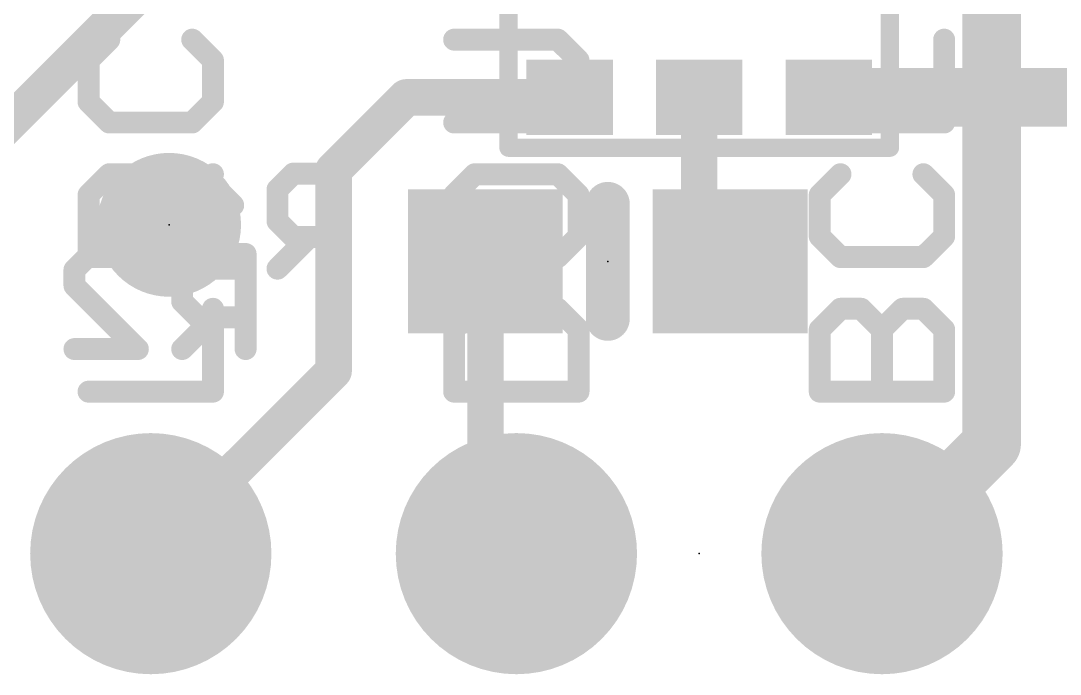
# Model space of a CAD drawing. Extents: x -2.3 to 17.7, y -5.1 to 12.8.
# Drawn here: x 4.56 to 11.78, y 1.7 to 6.24 of the extents above; entities that cross this region are included whole.
import ezdxf

# ---------------------------------------------------------------- set-up
doc = ezdxf.new("R2010")
doc.units = 0
for name, color, linetype in [('1', 12, 'CONTINUOUS'), ('16', 132, 'CONTINUOUS'), ('17', 110, 'CONTINUOUS'), ('21', 40, 'CONTINUOUS'), ('22', 6, 'CONTINUOUS'), ('24', 53, 'CONTINUOUS'), ('26', 253, 'CONTINUOUS')]:
    doc.layers.add(name, color=color, linetype=linetype)

# ---------------------------------------------------------------- blocks, each defined once
blk = doc.blocks.new('PIE')
at = {"const_width": 0.5}
blk.add_lwpolyline([(0, -0.25, 1), (0, 0.25, 1), (0, -0.25)], format="xyb", dxfattribs=at)
blk = doc.blocks.new('RECT')
blk.add_solid([(-0.5, -0.5), (0.5, -0.5), (-0.5, 0.5), (0.5, 0.5)])
blk = doc.blocks.new('ROUNDP')
at = {"const_width": 0.5}
blk.add_lwpolyline([(0, -0.25, 1), (0, 0.25, 1), (0, -0.25)], format="xyb", dxfattribs=at)

msp = doc.modelspace()

# ---------------------------------------------------------------- linework, layer by layer
at = {"layer": '1', "const_width": 0.4064}
for points in [[(11.303, 7.239), (11.303, 3.302)], [(11.303, 3.302), (10.541, 2.54)]]:
    msp.add_lwpolyline(points, dxfattribs=at)
at = {"layer": '1', "const_width": 0.2032}
for points in [[(11.3748, 3.2302, 1), (11.2312, 3.3738)], [(11.2014, 3.302, 1), (11.4046, 3.302)], [(10.4692, 2.6118, 1), (10.6128, 2.4682)]]:
    msp.add_lwpolyline(points, format="xyb", dxfattribs=at)
at = {"layer": '16'}
for points, const_width in [([(5.507, 6.562), (3.771, 4.826)], 0.254), ([(12.316, 5.712), (10.171, 5.712)], 0.4064), ([(7.236, 5.712), (6.731, 5.207)], 0.254), ([(8.371, 5.712), (7.236, 5.712)], 0.254), ([(9.271, 5.712), (9.271, 4.445)], 0.254), ([(6.731, 5.207), (6.731, 3.81)], 0.254), ([(7.786, 4.572), (7.786, 2.755)], 0.254), ([(9.271, 4.445), (9.486, 4.572)], 0.254), ([(6.731, 3.81), (5.461, 2.54)], 0.254), ([(7.786, 2.755), (8.001, 2.54)], 0.254)]:
    msp.add_lwpolyline(points, dxfattribs=dict(at, const_width=const_width))
for points, const_width in [([(10.171, 5.8136, 1), (10.171, 5.6104)], 0.2032), ([(7.236, 5.7755, 1), (7.236, 5.6485)], 0.127), ([(7.2809, 5.6671, 1), (7.1911, 5.7569)], 0.127), ([(8.371, 5.6485, 1), (8.371, 5.7755)], 0.127), ([(9.3345, 5.712, 1), (9.2075, 5.712)], 0.127), ([(6.7945, 5.207, 1), (6.6675, 5.207)], 0.127), ([(6.6861, 5.2519, 1), (6.7759, 5.1621)], 0.127), ([(7.8495, 4.572, 1), (7.7225, 4.572)], 0.127), ([(9.5183, 4.5173, 1), (9.4537, 4.6267)], 0.127), ([(9.2387, 4.4997, 1), (9.3033, 4.3903)], 0.127), ([(9.2075, 4.445, 1), (9.3345, 4.445)], 0.127), ([(6.7759, 3.7651, 1), (6.6861, 3.8549)], 0.127), ([(6.6675, 3.81, 1), (6.7945, 3.81)], 0.127), ([(7.8309, 2.7999, 1), (7.7411, 2.7101)], 0.127), ([(7.7225, 2.755, 1), (7.8495, 2.755)], 0.127), ([(5.4161, 2.5849, 1), (5.5059, 2.4951)], 0.127), ([(7.9561, 2.4951, 1), (8.0459, 2.5849)], 0.127)]:
    msp.add_lwpolyline(points, format="xyb", dxfattribs=dict(at, const_width=const_width))
at = {"layer": '21', "const_width": 0.1524}
for points in [[(5.1725, 6.1134), (5.0285, 5.9694)], [(5.8928, 5.9694), (5.7487, 6.1134)], [(8.2887, 6.1134), (7.5685, 6.1134)], [(8.4328, 5.9694), (8.2887, 6.1134)], [(10.9728, 5.5372), (10.9728, 6.1134)], [(5.0285, 5.9694), (5.0285, 5.6813)], [(5.8928, 5.6813), (5.8928, 5.9694)], [(8.4328, 5.6813), (8.4328, 5.9694)], [(5.0285, 5.6813), (5.1725, 5.5372)], [(5.7487, 5.5372), (5.8928, 5.6813)], [(8.2887, 5.5372), (8.4328, 5.6813)], [(5.1725, 5.5372), (5.7487, 5.5372)], [(7.5685, 5.5372), (8.2887, 5.5372)], [(10.1085, 5.5372), (10.9728, 5.5372)], [(5.0285, 5.0338), (5.1725, 5.1779)], [(5.1725, 5.1779), (5.4606, 5.1779)], [(5.4606, 5.1779), (5.6047, 5.0338)], [(5.6047, 4.8898), (5.8928, 5.1779)], [(7.7125, 5.1779), (7.5685, 5.0338)], [(8.2887, 5.1779), (7.7125, 5.1779)], [(8.4328, 5.0338), (8.2887, 5.1779)], [(10.2525, 5.1779), (10.1085, 5.0338)], [(10.9728, 5.0338), (10.8287, 5.1779)], [(5.0285, 4.6017), (5.0285, 5.0338)], [(5.6047, 5.0338), (5.6047, 4.6017)], [(7.5685, 5.0338), (7.5685, 4.7457)], [(8.4328, 4.7457), (8.4328, 5.0338)], [(10.1085, 5.0338), (10.1085, 4.7457)], [(10.9728, 4.7457), (10.9728, 5.0338)], [(7.5685, 4.7457), (7.7125, 4.6017)], [(8.2887, 4.6017), (8.4328, 4.7457)], [(10.1085, 4.7457), (10.2525, 4.6017)], [(10.8287, 4.6017), (10.9728, 4.7457)], [(5.8928, 4.6017), (5.0285, 4.6017)], [(7.7125, 4.6017), (8.2887, 4.6017)], [(10.2525, 4.6017), (10.8287, 4.6017)], [(5.8928, 3.6662), (5.8928, 4.2424)], [(7.7125, 4.2424), (7.5685, 4.0983)], [(8.2887, 4.2424), (7.7125, 4.2424)], [(8.4328, 4.0983), (8.2887, 4.2424)], [(10.1085, 4.0983), (10.2525, 4.2424)], [(10.2525, 4.2424), (10.3966, 4.2424)], [(10.3966, 4.2424), (10.5406, 4.0983)], [(10.5406, 4.0983), (10.6847, 4.2424)], [(10.6847, 4.2424), (10.8287, 4.2424)], [(10.8287, 4.2424), (10.9728, 4.0983)], [(7.5685, 4.0983), (7.5685, 3.6662)], [(8.4328, 3.6662), (8.4328, 4.0983)], [(10.1085, 3.6662), (10.1085, 4.0983)], [(10.5406, 3.6662), (10.5406, 4.0983)], [(10.9728, 4.0983), (10.9728, 3.6662)], [(5.0285, 3.6662), (5.8928, 3.6662)], [(7.5685, 3.6662), (8.4328, 3.6662)], [(10.9728, 3.6662), (10.1085, 3.6662)]]:
    msp.add_lwpolyline(points, dxfattribs=at)
at = {"layer": '21', "const_width": 0.0762}
for points in [[(5.1995, 6.0865, 1), (5.1456, 6.1404)], [(5.7757, 6.1404, 1), (5.7218, 6.0865)], [(7.5685, 6.1515, 1), (7.5685, 6.0753)], [(8.3157, 6.1404, 1), (8.2618, 6.0865)], [(8.2887, 6.0753, 1), (8.2887, 6.1515)], [(11.0109, 6.1134, 1), (10.9347, 6.1134)], [(5.0015, 5.9963, 1), (5.0554, 5.9424)], [(5.0666, 5.9694, 1), (4.9904, 5.9694)], [(5.9309, 5.9694, 1), (5.8547, 5.9694)], [(5.8659, 5.9424, 1), (5.9197, 5.9963)], [(8.4709, 5.9694, 1), (8.3947, 5.9694)], [(8.4059, 5.9424, 1), (8.4597, 5.9963)], [(5.0554, 5.7082, 1), (5.0015, 5.6543)], [(4.9904, 5.6813, 1), (5.0666, 5.6813)], [(5.8547, 5.6813, 1), (5.9309, 5.6813)], [(5.9197, 5.6543, 1), (5.8659, 5.7082)], [(8.3947, 5.6813, 1), (8.4709, 5.6813)], [(8.4597, 5.6543, 1), (8.4059, 5.7082)], [(5.1725, 5.5753, 1), (5.1725, 5.4991)], [(5.1456, 5.5103, 1), (5.1995, 5.5641)], [(5.7218, 5.5641, 1), (5.7757, 5.5103)], [(5.7487, 5.4991, 1), (5.7487, 5.5753)], [(7.5685, 5.5753, 1), (7.5685, 5.4991)], [(8.2618, 5.5641, 1), (8.3157, 5.5103)], [(8.2887, 5.4991, 1), (8.2887, 5.5753)], [(10.1085, 5.5753, 1), (10.1085, 5.4991)], [(10.9347, 5.5372, 1), (11.0109, 5.5372)], [(10.9728, 5.4991, 1), (10.9728, 5.5753)], [(5.1725, 5.216, 1), (5.1725, 5.1398)], [(5.1995, 5.151, 1), (5.1456, 5.2048)], [(5.4876, 5.2048, 1), (5.4337, 5.151)], [(5.4606, 5.1398, 1), (5.4606, 5.216)], [(5.9197, 5.151, 1), (5.8659, 5.2048)], [(7.7125, 5.216, 1), (7.7125, 5.1398)], [(7.7395, 5.151, 1), (7.6856, 5.2048)], [(8.3157, 5.2048, 1), (8.2618, 5.151)], [(8.2887, 5.1398, 1), (8.2887, 5.216)], [(10.2795, 5.151, 1), (10.2256, 5.2048)], [(10.8557, 5.2048, 1), (10.8018, 5.151)], [(5.0015, 5.0608, 1), (5.0554, 5.0069)], [(5.0666, 5.0338, 1), (4.9904, 5.0338)], [(5.6428, 5.0338, 1), (5.5666, 5.0338)], [(5.5777, 5.0069, 1), (5.6316, 5.0608)], [(7.5415, 5.0608, 1), (7.5954, 5.0069)], [(7.6066, 5.0338, 1), (7.5304, 5.0338)], [(8.4709, 5.0338, 1), (8.3947, 5.0338)], [(8.4059, 5.0069, 1), (8.4597, 5.0608)], [(10.0815, 5.0608, 1), (10.1354, 5.0069)], [(10.1466, 5.0338, 1), (10.0704, 5.0338)], [(11.0109, 5.0338, 1), (10.9347, 5.0338)], [(10.9459, 5.0069, 1), (10.9997, 5.0608)], [(5.5777, 4.9167, 1), (5.6316, 4.8628)], [(7.5954, 4.7727, 1), (7.5415, 4.7188)], [(7.5304, 4.7457, 1), (7.6066, 4.7457)], [(8.3947, 4.7457, 1), (8.4709, 4.7457)], [(8.4597, 4.7188, 1), (8.4059, 4.7727)], [(10.1354, 4.7727, 1), (10.0815, 4.7188)], [(10.0704, 4.7457, 1), (10.1466, 4.7457)], [(10.9347, 4.7457, 1), (11.0109, 4.7457)], [(10.9997, 4.7188, 1), (10.9459, 4.7727)], [(5.0285, 4.6398, 1), (5.0285, 4.5636)], [(4.9904, 4.6017, 1), (5.0666, 4.6017)], [(5.5666, 4.6017, 1), (5.6428, 4.6017)], [(5.8928, 4.5636, 1), (5.8928, 4.6398)], [(7.7125, 4.6398, 1), (7.7125, 4.5636)], [(7.6856, 4.5747, 1), (7.7395, 4.6286)], [(8.2618, 4.6286, 1), (8.3157, 4.5747)], [(8.2887, 4.5636, 1), (8.2887, 4.6398)], [(10.2525, 4.6398, 1), (10.2525, 4.5636)], [(10.2256, 4.5747, 1), (10.2795, 4.6286)], [(10.8018, 4.6286, 1), (10.8557, 4.5747)], [(10.8287, 4.5636, 1), (10.8287, 4.6398)], [(5.9309, 4.2424, 1), (5.8547, 4.2424)], [(7.7125, 4.2805, 1), (7.7125, 4.2043)], [(7.7395, 4.2154, 1), (7.6856, 4.2693)], [(8.3157, 4.2693, 1), (8.2618, 4.2154)], [(8.2887, 4.2043, 1), (8.2887, 4.2805)], [(10.2525, 4.2805, 1), (10.2525, 4.2043)], [(10.2795, 4.2154, 1), (10.2256, 4.2693)], [(10.4235, 4.2693, 1), (10.3696, 4.2154)], [(10.3966, 4.2043, 1), (10.3966, 4.2805)], [(10.6847, 4.2805, 1), (10.6847, 4.2043)], [(10.7116, 4.2154, 1), (10.6577, 4.2693)], [(10.8557, 4.2693, 1), (10.8018, 4.2154)], [(10.8287, 4.2043, 1), (10.8287, 4.2805)], [(7.5415, 4.1253, 1), (7.5954, 4.0714)], [(7.6066, 4.0983, 1), (7.5304, 4.0983)], [(8.4709, 4.0983, 1), (8.3947, 4.0983)], [(8.4059, 4.0714, 1), (8.4597, 4.1253)], [(10.0815, 4.1253, 1), (10.1354, 4.0714)], [(10.1466, 4.0983, 1), (10.0704, 4.0983)], [(10.5787, 4.0983, 1), (10.5025, 4.0983)], [(10.5137, 4.1253, 1), (10.5676, 4.0714)], [(10.5137, 4.0714, 1), (10.5676, 4.1253)], [(11.0109, 4.0983, 1), (10.9347, 4.0983)], [(10.9459, 4.0714, 1), (10.9997, 4.1253)], [(5.0285, 3.7043, 1), (5.0285, 3.6281)], [(5.8547, 3.6662, 1), (5.9309, 3.6662)], [(5.8928, 3.6281, 1), (5.8928, 3.7043)], [(7.5685, 3.7043, 1), (7.5685, 3.6281)], [(7.5304, 3.6662, 1), (7.6066, 3.6662)], [(8.3947, 3.6662, 1), (8.4709, 3.6662)], [(8.4328, 3.6281, 1), (8.4328, 3.7043)], [(10.1085, 3.7043, 1), (10.1085, 3.6281)], [(10.0704, 3.6662, 1), (10.1466, 3.6662)], [(10.5025, 3.6662, 1), (10.5787, 3.6662)], [(10.9347, 3.6662, 1), (11.0109, 3.6662)], [(10.9728, 3.6281, 1), (10.9728, 3.7043)]]:
    msp.add_lwpolyline(points, format="xyb", dxfattribs=at)
at = {"layer": '22'}
for points, const_width in [([(7.946, 8.862), (7.946, 5.362)], 0.127), ([(10.596, 5.362), (10.596, 8.862)], 0.127), ([(7.946, 5.362), (10.596, 5.362)], 0.127), ([(8.636, 4.972), (8.636, 4.172)], 0.3048)]:
    msp.add_lwpolyline(points, dxfattribs=dict(at, const_width=const_width))
for points, const_width in [([(7.946, 5.3937, 1), (7.946, 5.3303)], 0.0635), ([(10.596, 5.3303, 1), (10.596, 5.3937)], 0.0635), ([(7.9143, 5.362, 1), (7.9778, 5.362)], 0.0635), ([(10.5642, 5.362, 1), (10.6278, 5.362)], 0.0635), ([(8.7122, 4.972, 1), (8.5598, 4.972)], 0.1524), ([(8.5598, 4.172, 1), (8.7122, 4.172)], 0.1524)]:
    msp.add_lwpolyline(points, format="xyb", dxfattribs=dict(at, const_width=const_width))
at = {"layer": '24'}
for p in [(5.588, 4.826), (8.636, 4.572), (9.271, 2.54)]:
    msp.add_point(p, dxfattribs=at)
at = {"layer": '26', "const_width": 0.0762}
for points in [[(5.84, 5.2091, 1), (5.7861, 5.1552)], [(5.8512, 5.1822, 1), (5.775, 5.1822)], [(6.4513, 5.2203, 1), (6.4513, 5.1441)], [(6.4783, 5.1552, 1), (6.4244, 5.2091)], [(6.8199, 5.1822, 1), (6.7437, 5.1822)], [(6.7818, 5.1441, 1), (6.7818, 5.2203)], [(6.3793, 5.072, 1), (6.3031, 5.072)], [(6.3142, 5.0989, 1), (6.3681, 5.0451)], [(6.0064, 4.9349, 1), (6.0603, 4.9888)], [(6.3681, 4.8786, 1), (6.3142, 4.8247)], [(6.3031, 4.8517, 1), (6.3793, 4.8517)], [(6.4513, 4.7796, 1), (6.4513, 4.7034)], [(6.4244, 4.7146, 1), (6.4783, 4.7685)], [(6.5884, 4.7146, 1), (6.5345, 4.7685)], [(6.7818, 4.7034, 1), (6.7818, 4.7796)], [(5.0407, 4.6615, 1), (5.0407, 4.5853)], [(5.0677, 4.5964, 1), (5.0138, 4.6503)], [(5.288, 4.6503, 1), (5.2341, 4.5964)], [(5.2611, 4.5853, 1), (5.2611, 4.6615)], [(5.7892, 4.6615, 1), (5.7892, 4.5853)], [(5.8161, 4.5964, 1), (5.7622, 4.6503)], [(6.1577, 4.6234, 1), (6.0815, 4.6234)], [(6.1196, 4.5853, 1), (6.1196, 4.6615)], [(4.9687, 4.5132, 1), (4.8925, 4.5132)], [(4.9036, 4.5401, 1), (4.9575, 4.4863)], [(5.3443, 4.4863, 1), (5.3982, 4.5401)], [(5.5927, 4.5593, 1), (5.5927, 4.4831)], [(5.7171, 4.5132, 1), (5.6409, 4.5132)], [(5.652, 4.5401, 1), (5.7059, 4.4863)], [(5.775, 4.5212, 1), (5.8512, 4.5212)], [(6.0334, 4.4831, 1), (6.0334, 4.5593)], [(6.3142, 4.5481, 1), (6.3681, 4.4943)], [(6.7437, 4.5212, 1), (6.8199, 4.5212)], [(4.9575, 4.43, 1), (4.9036, 4.3761)], [(4.8925, 4.403, 1), (4.9687, 4.403)], [(5.7059, 4.3198, 1), (5.652, 4.2659)], [(5.6409, 4.2929, 1), (5.7171, 4.2929)], [(5.7892, 4.2208, 1), (5.7892, 4.1446)], [(5.7622, 4.1558, 1), (5.8161, 4.2097)], [(5.9263, 4.1558, 1), (5.8724, 4.2097)], [(6.1196, 4.1446, 1), (6.1196, 4.2208)], [(4.9306, 4.0005, 1), (4.9306, 3.9243)], [(5.3443, 3.9355, 1), (5.3982, 3.9893)], [(5.3712, 3.9243, 1), (5.3712, 4.0005)], [(5.6521, 3.9893, 1), (5.7059, 3.9355)], [(6.0815, 3.9624, 1), (6.1577, 3.9624)]]:
    msp.add_lwpolyline(points, format="xyb", dxfattribs=at)
at = {"layer": '26', "const_width": 0.1524}
for points in [[(6.0334, 4.9618), (5.8131, 5.1822)], [(5.8131, 5.1822), (5.8131, 4.5212)], [(6.4513, 5.1822), (6.3412, 5.072)], [(6.7818, 5.1822), (6.4513, 5.1822)], [(6.7818, 4.5212), (6.7818, 5.1822)], [(6.3412, 5.072), (6.3412, 4.8517)], [(6.3412, 4.8517), (6.4513, 4.7415)], [(6.5615, 4.7415), (6.3412, 4.5212)], [(6.4513, 4.7415), (6.7818, 4.7415)], [(4.9306, 4.5132), (5.0407, 4.6234)], [(5.0407, 4.6234), (5.2611, 4.6234)], [(5.2611, 4.6234), (5.3712, 4.5132)], [(5.7892, 4.6234), (5.679, 4.5132)], [(6.1196, 4.6234), (5.7892, 4.6234)], [(6.1196, 3.9624), (6.1196, 4.6234)], [(4.9306, 4.403), (4.9306, 4.5132)], [(6.0334, 4.5212), (5.5927, 4.5212)], [(5.679, 4.5132), (5.679, 4.2929)], [(5.3712, 3.9624), (4.9306, 4.403)], [(5.679, 4.2929), (5.7892, 4.1827)], [(5.8993, 4.1827), (5.679, 3.9624)], [(5.7892, 4.1827), (6.1196, 4.1827)], [(4.9306, 3.9624), (5.3712, 3.9624)]]:
    msp.add_lwpolyline(points, dxfattribs=at)

# ---------------------------------------------------------------- block references
at = {"layer": '16', "xscale": 0.6, "yscale": 0.525}
for p in [(8.371, 5.712), (9.271, 5.712), (10.171, 5.712)]:
    msp.add_blockref('RECT', p, dxfattribs=at)
at = {"layer": '16'}
msp.add_blockref('PIE', (5.588, 4.826), dxfattribs=at)
at = {"layer": '16', "xscale": 1.075, "rotation": 180}
for p in [(7.786, 4.572), (9.486, 4.572)]:
    msp.add_blockref('RECT', p, dxfattribs=at)
at = {"layer": '17', "xscale": 1.6764, "yscale": 1.6764, "rotation": 90}
for p in [(5.461, 2.54), (5.461, 2.54), (8.001, 2.54), (8.001, 2.54), (10.541, 2.54), (10.541, 2.54)]:
    msp.add_blockref('ROUNDP', p, dxfattribs=at)

doc.saveas('drawing.dxf')
